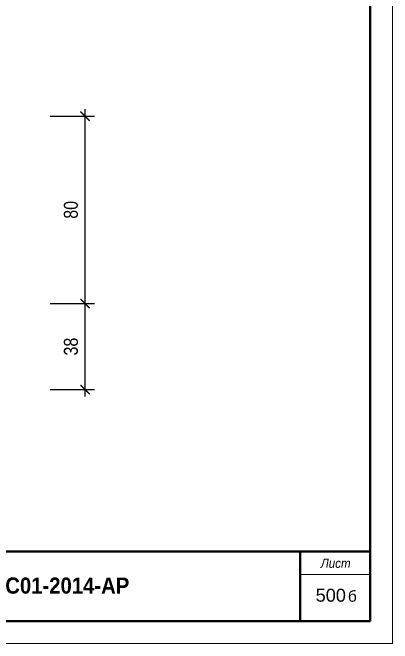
# Model space of a CAD drawing. Header units: millimetres. Extents: x 3514029 to 3516128, y -679430 to -676441.
# Drawn here: x 3515313 to 3516128, y -679430 to -678075 of the extents above; entities that cross this region are included whole.
import ezdxf

# ---------------------------------------------------------------- set-up
doc = ezdxf.new("R2010")
doc.units = ezdxf.units.MM
doc.header["$LTSCALE"] = 50
doc.header["$PDMODE"] = 65
doc.layers.get('0').update_dxf_attribs({"linetype": 'CONTINUOUS', "lineweight": 15})
doc.layers.get('DEFPOINTS').update_dxf_attribs({"linetype": 'CONTINUOUS'})
doc.layers.add('A3', color=7, linetype='CONTINUOUS', lineweight=15)
doc.layers.add('RAZMER', color=4, linetype='CONTINUOUS', lineweight=13)
doc.layers.add('st text', color=4, linetype='CONTINUOUS')
doc.styles.add('ARIAL', font='arial.ttf', dxfattribs={"width": 0.8})
doc.styles.add('Arial-narrow', font='arialbd.ttf', dxfattribs={"width": 0.7})
doc.styles.get("Standard").update_dxf_attribs({"font": 'ARIALN.TTF'})
doc.styles.add('STYLE1', font='ariali.ttf', dxfattribs={"width": 0.9})
doc.dimstyles.new('uzel-1', dxfattribs={"dimtxt": 30, "dimasz": 20, "dimexe": 20, "dimexo": 30, "dimgap": 15, "dimtad": 1, "dimdec": 0, "dimdsep": 46, "dimtxsty": 'Standard', "dimblk": 'ARCHTICK', "dimcen": 0.15, "dimdle": 15, "dimclrd": 256, "dimclre": 256, "dimclrt": 256, "dimadec": 0, "dimazin": 0, "dimtfac": 1.25, "dimtdec": 0, "dimtix": 1, "dimtmove": 2, "dimatfit": 3, "dimldrblk": '$RECOVER_071216113902-0', "dimfxl": 1, "dimtolj": 1, "dimarcsym": 0})

# ---------------------------------------------------------------- blocks, each defined once
blk = doc.blocks.new('_ArchTick')
at = {"color": 0, "linetype": 'ByBlock', "const_width": 0.15}
blk.add_lwpolyline([(-0.5, -0.5), (0.5, 0.5)], dxfattribs=at)
blk = doc.blocks.new('*D27')
at = {"layer": 'DEFPOINTS', "color": 0, "linetype": 'Continuous', "ltscale": 0.002, "transparency": 16777216}
for p in [(3515362.9, -678700.1), (3515468.1, -678700.1), (3515362.9, -678884.9)]:
    blk.add_point(p, dxfattribs=at)
at = {"layer": 'RAZMER', "linetype": 'Continuous', "lineweight": -2, "ltscale": 0.002, "transparency": 16777216}
for p, q in [((3515468.1, -678899.9), (3515468.1, -678685.1)), ((3515392.9, -678700.1), (3515488.1, -678700.1)), ((3515392.9, -678884.9), (3515488.1, -678884.9))]:
    blk.add_line(p, q, dxfattribs=at)
at = {"layer": 'RAZMER', "linetype": 'Continuous', "lineweight": -2, "ltscale": 0.002, "transparency": 16777216, "xscale": 20, "yscale": 20, "zscale": 20}
for p, rotation in [((3515468.1, -678700.1), 90), ((3515468.1, -678884.9), 270)]:
    blk.add_blockref('_ArchTick', p, dxfattribs=dict(at, rotation=rotation))
at = {"layer": 'RAZMER', "linetype": 'Continuous', "ltscale": 0.002, "transparency": 16777216, "insert": (3515437.8, -678792.5), "char_height": 30, "attachment_point": 5, "rotation": 90}
blk.add_mtext('\\A1;38', dxfattribs=at)
blk = doc.blocks.new('$RECOVER_071216113902-0')
at = {"color": 0, "linetype": 'ByBlock'}
blk.add_line((-0.5, -0.5), (0.5, 0.5), dxfattribs=at)
blk = doc.blocks.new('*D28')
at = {"layer": 'DEFPOINTS', "color": 0, "linetype": 'Continuous', "ltscale": 0.002, "transparency": 16777216}
for p in [(3515362.9, -678297.2), (3515468.1, -678297.2), (3515362.9, -678700.1)]:
    blk.add_point(p, dxfattribs=at)
at = {"layer": 'RAZMER', "linetype": 'Continuous', "lineweight": -2, "ltscale": 0.002, "transparency": 16777216}
for p, q in [((3515468.1, -678715.1), (3515468.1, -678282.2)), ((3515392.9, -678297.2), (3515488.1, -678297.2)), ((3515392.9, -678700.1), (3515488.1, -678700.1))]:
    blk.add_line(p, q, dxfattribs=at)
at = {"layer": 'RAZMER', "linetype": 'Continuous', "lineweight": -2, "ltscale": 0.002, "transparency": 16777216, "xscale": 20, "yscale": 20, "zscale": 20}
for p, rotation in [((3515468.1, -678297.2), 90), ((3515468.1, -678700.1), 270)]:
    blk.add_blockref('_ArchTick', p, dxfattribs=dict(at, rotation=rotation))
at = {"layer": 'RAZMER', "linetype": 'Continuous', "ltscale": 0.002, "transparency": 16777216, "insert": (3515437.8, -678498.6), "char_height": 30, "attachment_point": 5, "rotation": 90}
blk.add_mtext('\\A1;80', dxfattribs=at)

msp = doc.modelspace()

# ---------------------------------------------------------------- linework, layer by layer
at = {"layer": 'A3', "color": 7, "linetype": 'Continuous'}
for points in [[(3514028.6, -679430.3), (3516128.2, -679430.3), (3516128.2, -676440.7), (3514028.6, -676440.7)], [(3514028.6, -676440.7), (3516128.2, -676440.7), (3516128.2, -679430.3), (3514028.6, -679430.3)], [(3514028.6, -679430.3), (3516128.2, -679430.3), (3516128.2, -676440.7), (3514028.6, -676440.7)]]:
    msp.add_lwpolyline(points, close=True, dxfattribs=at)
at = {"layer": 'A3', "color": 7, "linetype": 'Continuous', "lineweight": 40}
msp.add_lwpolyline([(3514230.4, -676488.5), (3516080.4, -676488.5), (3516080.4, -679382.5), (3514230.4, -679382.5)], close=True, dxfattribs=at)
for points in [[(3514230.4, -679232.5), (3516080.4, -679232.5)], [(3515930.4, -679232.5), (3515930.4, -679382.5)]]:
    msp.add_lwpolyline(points, dxfattribs=at)
at = {"layer": 'A3', "linetype": 'Continuous', "ltscale": 0.002}
msp.add_lwpolyline([(3515930.4, -679282.5), (3516080.4, -679282.5)], dxfattribs=at)

# ---------------------------------------------------------------- texts
at = {"layer": 'st text', "linetype": 'Continuous', "style": 'STYLE1', "width": 0.9}
msp.add_text('Лист', height=19.75, dxfattribs=at).set_placement((3515974.5, -679267.9))
at = {"layer": 'st text', "linetype": 'Continuous', "style": 'ARIAL'}
for s, height, p in [('500', 27.87, (3515963.4, -679340.7)), ('б', 24, (3516032.6, -679340.7))]:
    msp.add_text(s, height=height, dxfattribs=at).set_placement(p)
at = {"layer": 'st text', "linetype": 'Continuous', "ltscale": 0.002, "insert": (3515134.6, -679288.7), "char_height": 36.166, "attachment_point": 1, "style": 'Arial-narrow'}
msp.add_mtext_dynamic_manual_height_columns('{\\fArial|b1|i0|c204|p32;\\H0.95833x;\\W0.9;ВЕКА-РС01-2014-АР\\W0.8; }', width=9780.523, gutter_width=1001.8, heights=[0], dxfattribs=at)

# ---------------------------------------------------------------- dimensions: what is measured, and where the dimension line sits
at = {"layer": 'RAZMER', "linetype": 'Continuous', "ltscale": 0.002}
for base, p1, p2, text, picture, middle in [((3515468.1, -678297.2), (3515362.9, -678700.1), (3515362.9, -678297.2), '80', '*D28', (3515437.8, -678498.6)), ((3515468.1, -678700.1), (3515362.9, -678884.9), (3515362.9, -678700.1), '38', '*D27', (3515437.8, -678792.5))]:
    dim = msp.add_linear_dim(base=base, p1=p1, p2=p2, angle=90, text=text, dimstyle='uzel-1', dxfattribs=at)
    dim.commit()
    dim.dimension.update_dxf_attribs({"geometry": picture, "text_midpoint": middle})

doc.saveas('drawing.dxf')
